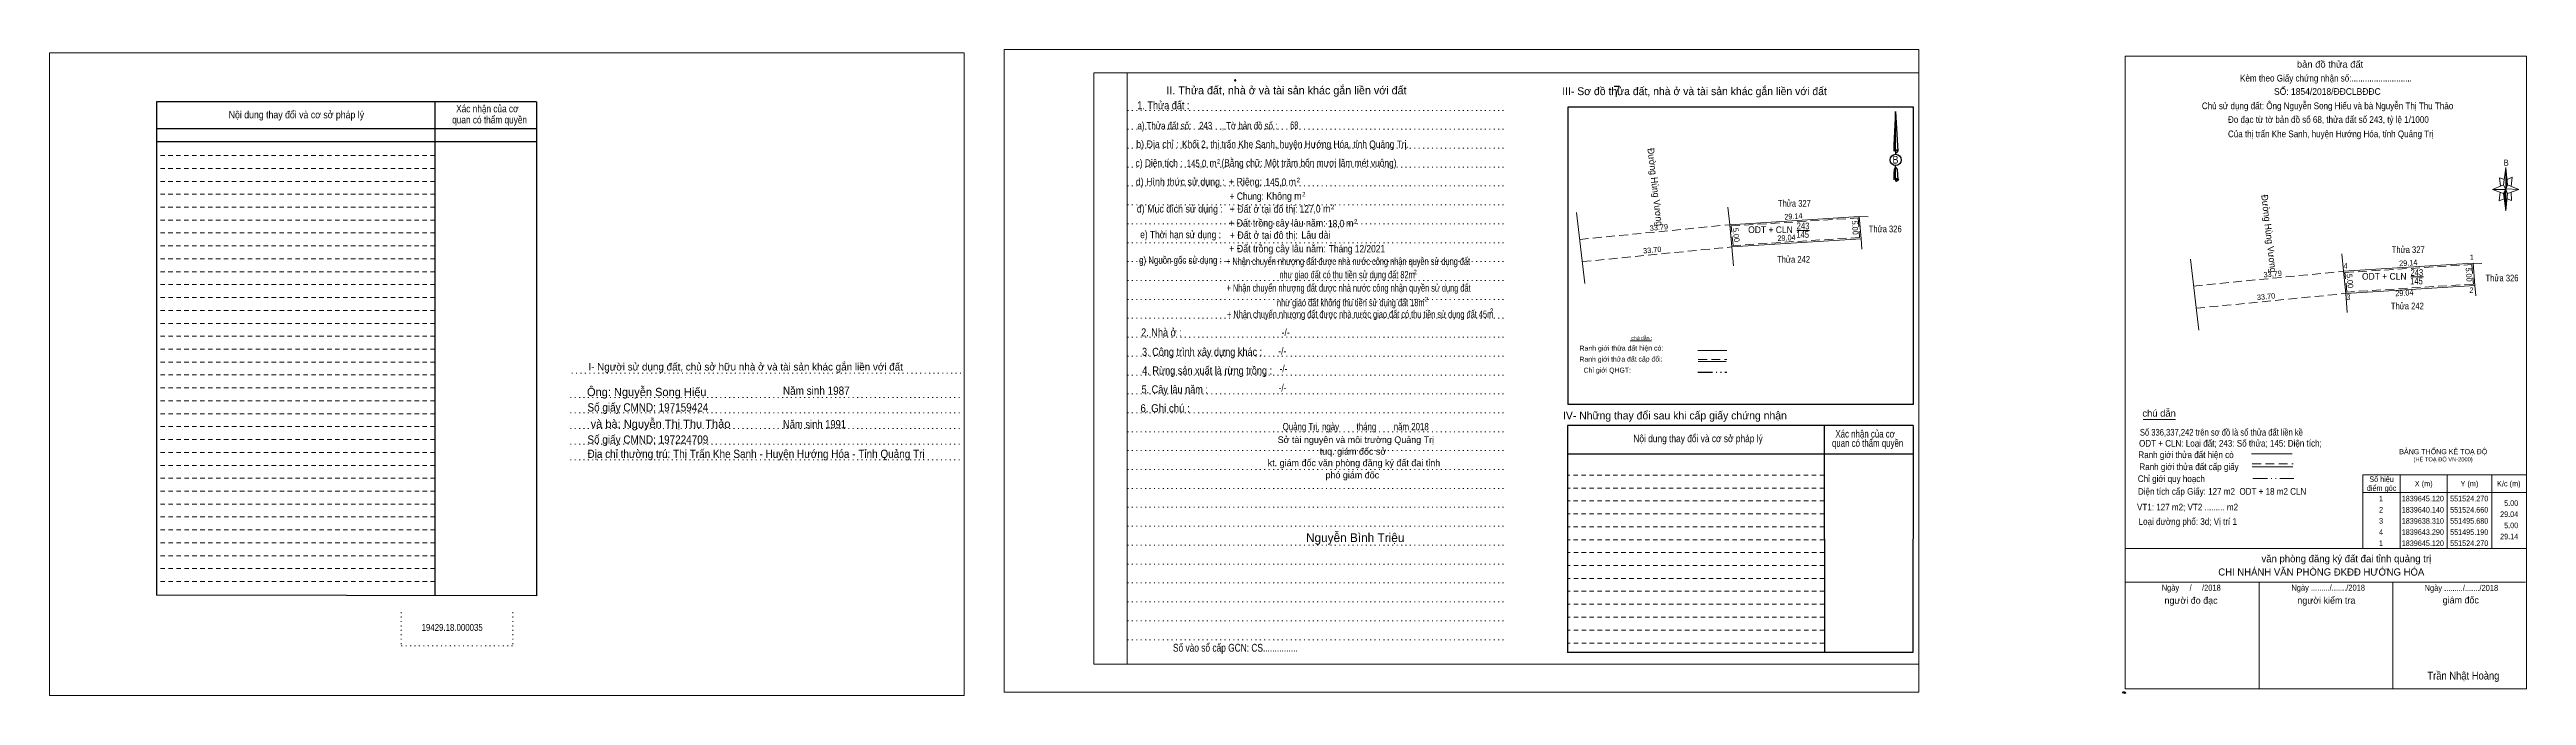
# Model space of a CAD drawing. Header units: metres. Extents: x 550981 to 552033, y 1839548 to 1839801.
# Drawn here: x 550981 to 551536, y 1839548 to 1839693 of the extents above; entities that cross this region are included whole.
import ezdxf
from ezdxf.enums import TextEntityAlignment as Align

# ---------------------------------------------------------------- set-up
doc = ezdxf.new("R2010")
doc.units = ezdxf.units.M
doc.header["$LTSCALE"] = 0.66
doc.header["$PDMODE"] = 32
doc.header["$PDSIZE"] = 0.33
for name, pattern in [('DASH_DOUBLE_DOT', [9.2, 5, -1.2, 0.3, -1.2, 0.3, -1.2]), ('DOTTED', [1.5, 0.3, -1.2]), ('MEDIUM_DASHED', [4.5, 3, -1.5]), ('SHORT_DASHED', [2.7, 1.5, -1.2])]:
    doc.linetypes.add(name, pattern=pattern)
for name, color, linetype, lineweight in [('1', 7, 'DOTTED', 13), ('10', 7, 'Continuous', 13), ('17', 7, 'Continuous', 13), ('18', 7, 'Continuous', 25), ('2', 7, 'SHORT_DASHED', 13), ('23', 7, 'Continuous', 13), ('28', 7, 'Continuous', 25), ('5', 7, 'Continuous', 13), ('55', 7, 'Continuous', 13), ('6', 7, 'Continuous', 13), ('61', 7, 'Continuous', 13), ('63', 7, 'Continuous', 13)]:
    doc.layers.add(name, color=color, linetype=linetype, lineweight=lineweight)

msp = doc.modelspace()

# ---------------------------------------------------------------- hatches: boundary and pattern name
at = {"layer": '5'}
for points in [[(551531.61, 1839666.54), (551532.01, 1839662.64), (551531.61, 1839661.64)], [(551531.61, 1839661.64), (551531.61, 1839656.84), (551531.11, 1839660.74)]]:
    msp.add_hatch(color=256, dxfattribs=at).paths.add_polyline_path(points)

# ---------------------------------------------------------------- linework, layer by layer
at = {"layer": '1', "linetype": 'Continuous'}
for p, q in [((551214.82, 1839687.76), (551399.92, 1839687.76)), ((551214.82, 1839687.76), (551214.82, 1839555.26)), ((551399.92, 1839687.76), (551399.92, 1839554.14)), ((551214.82, 1839555.26), (551399.92, 1839555.26))]:
    msp.add_line(p, q, dxfattribs=at)
at = {"layer": '1'}
for p, q in [((551222.32, 1839687.76), (551222.32, 1839555.26)), ((551222.32, 1839687.76), (551222.32, 1839555.26)), ((551222.4, 1839679.34), (551306.94, 1839679.34)), ((551222.4, 1839675.12), (551306.94, 1839675.12)), ((551222.4, 1839670.88), (551306.94, 1839670.88)), ((551222.4, 1839666.64), (551306.94, 1839666.64)), ((551222.4, 1839662.4), (551306.94, 1839662.4)), ((551222.4, 1839658.16), (551306.94, 1839658.16)), ((551222.4, 1839653.94), (551306.94, 1839653.94)), ((551222.4, 1839649.7), (551306.94, 1839649.7)), ((551222.4, 1839645.46), (551306.94, 1839645.46)), ((551222.4, 1839641.22), (551306.94, 1839641.22)), ((551222.4, 1839637), (551306.94, 1839637)), ((551222.4, 1839632.76), (551306.94, 1839632.76)), ((551222.4, 1839628.52), (551306.94, 1839628.52)), ((551222.4, 1839624.28), (551306.94, 1839624.28)), ((551097.7, 1839620.44), (551185.76, 1839620.44)), ((551222.4, 1839620.04), (551306.94, 1839620.04)), ((551097.4, 1839615.04), (551185.46, 1839615.04)), ((551222.4, 1839615.82), (551306.94, 1839615.82)), ((551097.4, 1839611.54), (551185.46, 1839611.54)), ((551097.4, 1839608.04), (551185.46, 1839608.04)), ((551222.4, 1839611.58), (551306.94, 1839611.58)), ((551222.4, 1839607.34), (551306.94, 1839607.34)), ((551097.4, 1839604.54), (551185.46, 1839604.54)), ((551097.4, 1839601.04), (551185.46, 1839601.04)), ((551222.4, 1839603.12), (551306.94, 1839603.12)), ((551222.4, 1839598.88), (551306.94, 1839598.88)), ((551222.4, 1839594.62), (551306.94, 1839594.62)), ((551222.4, 1839590.4), (551306.94, 1839590.4)), ((551222.4, 1839586.18), (551306.94, 1839586.18)), ((551222.4, 1839581.92), (551306.94, 1839581.92)), ((551222.4, 1839577.68), (551306.94, 1839577.68)), ((551222.4, 1839573.46), (551306.94, 1839573.46)), ((551222.4, 1839569.22), (551306.94, 1839569.22)), ((551059.48, 1839566.9), (551059.48, 1839559.4)), ((551084.46, 1839566.9), (551084.46, 1839559.4)), ((551222.4, 1839564.98), (551306.94, 1839564.98)), ((551059.48, 1839559.4), (551084.46, 1839559.4)), ((551222.4, 1839560.74), (551306.94, 1839560.74))]:
    msp.add_line(p, q, dxfattribs=at)
at = {"layer": '1', "linetype": 'Continuous'}
for points in [[(550980.56, 1839548.26), (551185.76, 1839548.26), (551185.76, 1839692.26), (550980.56, 1839692.26)], [(550980.56, 1839692.26), (551185.76, 1839692.26), (551185.76, 1839548.26), (550980.56, 1839548.26)], [(550980.56, 1839548.26), (551185.76, 1839548.26), (551185.76, 1839692.26), (550980.56, 1839692.26)], [(551194.72, 1839548.96), (551399.92, 1839548.96), (551399.92, 1839692.96), (551194.72, 1839692.96)], [(551222.32, 1839687.76), (551399.92, 1839687.76), (551399.92, 1839555.26), (551222.32, 1839555.26)]]:
    msp.add_lwpolyline(points, close=True, dxfattribs=at)
at = {"layer": '1', "linetype": 'MEDIUM_DASHED'}
msp.add_lwpolyline([(551523.99, 1839644.8), (551524.34, 1839640.42), (551495.95, 1839638.63), (551495.52, 1839643.01)], close=True, dxfattribs=at)
at = {"layer": '10'}
for p, q in [((551357.49, 1839653.73), (551357.11, 1839657.63)), ((551323.16, 1839656.43), (551325.01, 1839640.53)), ((551357.49, 1839653.73), (551357.98, 1839648.75)), ((551372.57, 1839652.46), (551375.42, 1839652.46)), ((551357.98, 1839648.75), (551386.96, 1839650.58)), ((551357.98, 1839648.75), (551358.31, 1839644.52))]:
    msp.add_line(p, q, dxfattribs=at)
at = {"layer": '10', "linetype": 'MEDIUM_DASHED'}
for p, q in [((551323.86, 1839650.42), (551357.49, 1839653.73)), ((551324.44, 1839645.45), (551357.98, 1839648.75))]:
    msp.add_line(p, q, dxfattribs=at)
at = {"layer": '10'}
for points in [[(551357.49, 1839653.73), (551386.57, 1839655.56), (551388.56, 1839655.49)], [(551387.15, 1839648.21), (551386.96, 1839650.58), (551386.57, 1839655.56)]]:
    msp.add_lwpolyline(points, dxfattribs=at)
at = {"layer": '10', "linetype": 'MEDIUM_DASHED'}
msp.add_lwpolyline([(551386.29, 1839655.24), (551386.64, 1839650.86), (551358.25, 1839649.07), (551357.82, 1839653.45)], close=True, dxfattribs=at)
at = {"layer": '17'}
msp.add_line((551450.28, 1839610.05), (551457.52, 1839610.05), dxfattribs=at)
at = {"layer": '18'}
for p, q in [((551394.72, 1839679.06), (551395.2, 1839670.2)), ((551394.72, 1839679.06), (551395.2, 1839670.2)), ((551394.72, 1839679.06), (551395.2, 1839670.2)), ((551394.34, 1839671.6), (551394.28, 1839670.22)), ((551394.72, 1839670.5), (551394.72, 1839670.16)), ((551394.72, 1839670.16), (551394.72, 1839669.9)), ((551394.72, 1839669.9), (551394.72, 1839669.56)), ((551394.72, 1839669.9), (551394.72, 1839669.56)), ((551394.72, 1839669.9), (551394.72, 1839669.56)), ((551395.2, 1839670.2), (551395.2, 1839670.22)), ((551394.72, 1839666.6), (551394.72, 1839667)), ((551394.72, 1839666.6), (551394.72, 1839667)), ((551394.72, 1839666.6), (551394.72, 1839667)), ((551394.72, 1839666.6), (551395.08, 1839666.1)), ((551394.72, 1839666.6), (551395.08, 1839666.1)), ((551394.72, 1839666.6), (551395.08, 1839666.1)), ((551394.72, 1839664.1), (551394.72, 1839663.76)), ((551394.72, 1839663.76), (551394.72, 1839663.5)), ((551395.08, 1839666.1), (551395.2, 1839663.8)), ((551395.08, 1839666.1), (551395.2, 1839663.8)), ((551395.08, 1839666.1), (551395.2, 1839663.8))]:
    msp.add_line(p, q, dxfattribs=at)
for points in [[(551394.72, 1839670.5), (551394.72, 1839679.06), (551394.34, 1839671.6)], [(551394.72, 1839664.1), (551394.72, 1839666.6), (551394.4, 1839666.1), (551394.34, 1839665.16), (551394.28, 1839663.8)]]:
    msp.add_lwpolyline(points, dxfattribs=at)
msp.add_ellipse((551394.7436, 1839668.2497), major_axis=(0, 1.258), ratio=0.983453, dxfattribs=at)
for centre, start_param, end_param in [((551394.744, 1839670.1882), 1.57079633, 3.07445202), ((551394.744, 1839670.1882), 0.06714063, 1.57079633), ((551394.744, 1839670.1882), 4.71238898, 6.28318531), ((551394.744, 1839663.7677), 2.49106941, 3.07427841), ((551394.744, 1839663.7677), 1.57079633, 2.49106941), ((551394.744, 1839663.7677), 0.06714063, 1.57079633), ((551394.744, 1839663.7677), 4.71238898, 6.28318531)]:
    msp.add_ellipse(centre, major_axis=(0.4535, 0), ratio=0.655448, start_param=start_param, end_param=end_param, dxfattribs=at)
msp.add_point((551395.2, 1839663.8), dxfattribs=at)
at = {"layer": '2', "linetype": 'Continuous', "lineweight": 25}
for p, q in [((551089.84, 1839681.22), (551004.56, 1839681.22)), ((551004.56, 1839681.22), (551004.56, 1839570.7)), ((551067, 1839681.22), (551067.02, 1839570.62)), ((551089.84, 1839675.18), (551004.68, 1839675.18)), ((551089.84, 1839672.3), (551004.68, 1839672.3))]:
    msp.add_line(p, q, dxfattribs=at)
at = {"layer": '2'}
for p, q in [((551067, 1839669.22), (551004.56, 1839669.22)), ((551067, 1839666.34), (551004.56, 1839666.34)), ((551067, 1839666.34), (551004.56, 1839666.34)), ((551067, 1839663.44), (551004.56, 1839663.44)), ((551067, 1839660.54), (551004.56, 1839660.54)), ((551067, 1839657.66), (551004.56, 1839657.66)), ((551067, 1839654.76), (551004.56, 1839654.76)), ((551067, 1839651.88), (551004.56, 1839651.88)), ((551067, 1839648.98), (551004.56, 1839648.98)), ((551067, 1839646.08), (551004.56, 1839646.08)), ((551067, 1839643.2), (551004.56, 1839643.2)), ((551067.02, 1839640.3), (551004.56, 1839640.3)), ((551067.02, 1839637.4), (551004.56, 1839637.4)), ((551067.02, 1839634.52), (551004.56, 1839634.52)), ((551067.02, 1839631.62), (551004.56, 1839631.62)), ((551067.02, 1839628.74), (551004.56, 1839628.74)), ((551067.02, 1839625.84), (551004.56, 1839625.84)), ((551067.02, 1839622.94), (551004.56, 1839622.94)), ((551067.02, 1839620.06), (551004.56, 1839620.06)), ((551067.02, 1839617.16), (551004.56, 1839617.16)), ((551067.02, 1839614.26), (551004.56, 1839614.26)), ((551067.02, 1839611.38), (551004.56, 1839611.38)), ((551067.02, 1839608.48), (551004.56, 1839608.48)), ((551067.02, 1839605.58), (551004.56, 1839605.58)), ((551067.02, 1839602.7), (551004.56, 1839602.7)), ((551067.02, 1839599.8), (551004.56, 1839599.8)), ((551067.04, 1839596.92), (551004.56, 1839596.92)), ((551067.04, 1839594.02), (551004.56, 1839594.02)), ((551067.04, 1839591.12), (551004.56, 1839591.12)), ((551378.7, 1839594.72), (551321.12, 1839594.72)), ((551378.7, 1839591.82), (551321.12, 1839591.82)), ((551067.04, 1839588.24), (551004.56, 1839588.24)), ((551067.04, 1839585.34), (551004.56, 1839585.34)), ((551378.7, 1839588.92), (551321.12, 1839588.92)), ((551378.7, 1839586.04), (551321.12, 1839586.04)), ((551067.04, 1839582.44), (551004.56, 1839582.44)), ((551067.04, 1839579.56), (551004.56, 1839579.56)), ((551378.7, 1839583.14), (551321.12, 1839583.14)), ((551378.72, 1839580.26), (551321.12, 1839580.26)), ((551067.04, 1839576.66), (551004.56, 1839576.66)), ((551067.04, 1839573.78), (551004.56, 1839573.78)), ((551378.72, 1839577.36), (551321.12, 1839577.36)), ((551378.72, 1839574.46), (551321.12, 1839574.46)), ((551378.72, 1839571.58), (551321.12, 1839571.58)), ((551378.72, 1839568.68), (551321.12, 1839568.68)), ((551378.72, 1839565.78), (551321.12, 1839565.78)), ((551378.74, 1839562.9), (551321.12, 1839562.9)), ((551378.74, 1839560), (551321.12, 1839560))]:
    msp.add_line(p, q, dxfattribs=at)
at = {"layer": '2', "linetype": 'Continuous', "lineweight": 25}
msp.add_lwpolyline([(551089.84, 1839681.22), (551089.78, 1839570.58), (551004.56, 1839570.7)], dxfattribs=at)
at = {"layer": '23'}
for p, q in [((551460.86, 1839645.99), (551462.71, 1839630.09)), ((551495.19, 1839643.29), (551494.81, 1839647.19)), ((551495.19, 1839643.29), (551495.68, 1839638.31))]:
    msp.add_line(p, q, dxfattribs=at)
at = {"layer": '23', "linetype": 'MEDIUM_DASHED'}
for p, q in [((551461.56, 1839639.98), (551495.19, 1839643.29)), ((551462.14, 1839635.01), (551495.68, 1839638.31))]:
    msp.add_line(p, q, dxfattribs=at)
at = {"layer": '23'}
msp.add_lwpolyline([(551524.85, 1839637.77), (551524.66, 1839640.14), (551524.27, 1839645.12)], dxfattribs=at)
at = {"layer": '28'}
for p, q in [((551398.72, 1839613.44), (551321.18, 1839613.44)), ((551378.7, 1839608.74), (551378.74, 1839557.86)), ((551398.64, 1839608.74), (551398.6, 1839557.86)), ((551398.62, 1839602.28), (551321.12, 1839602.28)), ((551398.6, 1839557.86), (551321.12, 1839557.86))]:
    msp.add_line(p, q, dxfattribs=at)
at = {"layer": '28', "linetype": 'SHORT_DASHED', "lineweight": 13}
msp.add_line((551378.68, 1839597.6), (551321.12, 1839597.6), dxfattribs=at)
at = {"layer": '28'}
for points in [[(551398.72, 1839613.44), (551398.72, 1839680.08), (551321.18, 1839680.08), (551321.18, 1839613.44)], [(551398.64, 1839608.74), (551321.12, 1839608.74), (551321.12, 1839557.86)]]:
    msp.add_lwpolyline(points, dxfattribs=at)
at = {"layer": '5'}
for p, q in [((551531.11, 1839662.64), (551531.61, 1839666.54)), ((551532.01, 1839662.64), (551534.51, 1839661.64)), ((551531.11, 1839660.74), (551528.61, 1839661.64)), ((551532.01, 1839660.74), (551531.61, 1839656.84)), ((551532.91, 1839659.14), (551531.91, 1839659.54)), ((551532.81, 1839661.04), (551532.91, 1839659.14)), ((551446.24, 1839581.2), (551536.24, 1839581.2)), ((551446.24, 1839573.6), (551536.04, 1839573.6)), ((551446.24, 1839573.6), (551536.04, 1839573.6)), ((551446.24, 1839573.6), (551536.04, 1839573.6)), ((551476.24, 1839549.7), (551476.24, 1839573.6)), ((551506.24, 1839549.7), (551506.24, 1839573.6))]:
    msp.add_line(p, q, dxfattribs=at)
for points in [[(551446.24, 1839691.5), (551536.24, 1839691.5), (551536.24, 1839549.7), (551446.24, 1839549.7)], [(551531.61, 1839661.64), (551528.61, 1839661.64), (551531.11, 1839662.64), (551532.01, 1839660.74), (551534.51, 1839661.64), (551531.61, 1839661.74)], [(551531.61, 1839666.54), (551532.01, 1839662.64), (551531.61, 1839661.64)], [(551531.61, 1839661.64), (551531.61, 1839656.84), (551531.11, 1839660.74)]]:
    msp.add_lwpolyline(points, close=True, dxfattribs=at)
for points in [[(551531.61, 1839661.64), (551531.11, 1839662.64), (551528.61, 1839661.64)], [(551531.31, 1839663.84), (551530.21, 1839664.24), (551530.41, 1839662.34)], [(551531.91, 1839663.84), (551533.01, 1839664.34), (551532.81, 1839662.34)], [(551530.31, 1839661.04), (551530.11, 1839659.04), (551531.21, 1839659.54)], [(551531.61, 1839661.64), (551532.01, 1839660.74), (551534.51, 1839661.64)], [(551536.24, 1839549.7), (551446.24, 1839549.7), (551446.24, 1839573.6)]]:
    msp.add_lwpolyline(points, dxfattribs=at)
for p in [(551246.54, 1839686.06), (551445.77, 1839548.93), (551446.17, 1839548.86)]:
    msp.add_point(p, dxfattribs=at)
at = {"layer": '55'}
for p, q in [((551335.16, 1839627.7), (551339.92, 1839627.68)), ((551350.38, 1839625.54), (551356.88, 1839625.54)), ((551350.44, 1839623.06), (551356.68, 1839623.06)), ((551350.44, 1839623.06), (551356.68, 1839623.06))]:
    msp.add_line(p, q, dxfattribs=at)
at = {"layer": '55', "linetype": 'MEDIUM_DASHED'}
msp.add_line((551350.42, 1839623.5), (551356.82, 1839623.5), dxfattribs=at)
at = {"layer": '55', "linetype": 'DASH_DOUBLE_DOT', "lineweight": 25}
msp.add_line((551350.34, 1839620.68), (551356.84, 1839620.68), dxfattribs=at)
at = {"layer": '6'}
for p, q in [((551474.57, 1839602.42), (551483.71, 1839602.42)), ((551474.71, 1839599.49), (551483.85, 1839599.49))]:
    msp.add_line(p, q, dxfattribs=at)
at = {"layer": '6', "linetype": 'MEDIUM_DASHED'}
msp.add_line((551474.71, 1839600.11), (551483.91, 1839600.11), dxfattribs=at)
at = {"layer": '61'}
for q in [(551524.66, 1839640.14), (551496.01, 1839634.08)]:
    msp.add_line((551495.68, 1839638.31), q, dxfattribs=at)
msp.add_lwpolyline([(551495.19, 1839643.29), (551524.27, 1839645.12), (551526.26, 1839645.05)], dxfattribs=at)
at = {"layer": '63'}
for p, q in [((551510.27, 1839642.02), (551513.12, 1839642.02)), ((551507.94, 1839597.7), (551507.94, 1839581.2)), ((551518.44, 1839597.7), (551518.44, 1839581.2)), ((551528.44, 1839597.7), (551528.44, 1839581.2)), ((551499.54, 1839593.7), (551536.24, 1839593.7))]:
    msp.add_line(p, q, dxfattribs=at)
at = {"layer": '63', "linetype": 'DASH_DOUBLE_DOT'}
msp.add_line((551474.84, 1839596.86), (551484.04, 1839596.86), dxfattribs=at)
at = {"layer": '63'}
msp.add_lwpolyline([(551499.54, 1839597.7), (551536.24, 1839597.7), (551536.24, 1839581.2), (551499.54, 1839581.2)], close=True, dxfattribs=at)

# ---------------------------------------------------------------- texts
at = {"layer": '1', "width": 0.85}
for s, p in [('145', (551511.565, 1839640.36)), ('243', (551511.645, 1839642.26))]:
    msp.add_text(s, height=1.5, dxfattribs=at).set_placement(p, align=Align.CENTER)
at = {"layer": '1'}
for s, height, width, p in [('BẢNG THỐNG KÊ TOẠ ĐỘ ', 1.15, 0.95, (551507.7, 1839602.31)), ('(HỆ TOẠ ĐỘ VN-2000)', 0.93, 0.9, (551510.9, 1839600.69))]:
    msp.add_text(s, height=height, dxfattribs=dict(at, width=width)).set_placement(p)
for s, p in [('văn phòng đăng ký đất đai tỉnh quảng trị', (551514.86, 1839578.1)), ('CHI NHÁNH VĂN PHÒNG ĐKĐĐ HƯỚNG HÓA', (551513.32, 1839575.11))]:
    msp.add_text(s, height=1.6, dxfattribs=at).set_placement(p, align=Align.RIGHT)
at = {"layer": '10'}
for s, height, rotation, width, p in [('Đường Hùng Vương', 1.5, 276.637, 0.95, (551340.053, 1839662.0917)), ('33.79', 1.2, 5.621, 0.9, (551341.6612, 1839652.5353)), ('5.00', 1.25, 275.619, 0.9, (551358.3335, 1839651.3712)), ('29.04', 1.25, 3.613, 0.9, (551370.2806, 1839650.1669)), ('29.14', 1.25, 3.601, 0.9, (551371.8308, 1839654.9865)), ('5.00', 1.25, 274.478, 0.9, (551385.0036, 1839653.0088)), ('33.70', 1.2, 5.619, 0.9, (551340.1762, 1839647.4667))]:
    msp.add_text(s, height=height, rotation=rotation, dxfattribs=dict(at, width=width)).set_placement(p, align=Align.CENTER)
for s, width, p in [('Thửa 327', 0.85, (551372.005, 1839657.76)), ('ODT + CLN', 0.95, (551366.64, 1839651.85)), ('145', 0.85, (551373.865, 1839650.8)), ('243', 0.85, (551373.945, 1839652.7)), ('Thửa 326', 0.85, (551392.375, 1839652.03)), ('Thửa 242', 0.85, (551371.815, 1839645.2))]:
    msp.add_text(s, height=1.5, dxfattribs=dict(at, width=width)).set_placement(p, align=Align.CENTER)
at = {"layer": '18'}
for s, height, p in [('II. Thửa đất, nhà ở và tài sản khác gắn liền với đất', 1.8, (551258.06, 1839682.94)), ('Sở tài nguyên và môi trường Quảng Trị', 1.5, (551273.63, 1839604.8)), ('kt. giám đốc văn phòng đăng ký đất đai tỉnh', 1.5, (551273.195, 1839599.62)), ('tuq. giám đốc sở', 1.5, (551272.98, 1839602.18)), ('phó giám đốc', 1.5, (551272.825, 1839596.9)), ('Nguyễn Bình Triệu', 1.98, (551273.475, 1839582.62))]:
    msp.add_text(s, height=height, dxfattribs=at).set_placement(p, align=Align.CENTER)
for s, height, width, p in [('1. Thửa đất :', 1.8, 0.85, (551230.445, 1839679.58)), ('a) Thửa đất số:              , Tờ bản đồ số : ', 1.65, 0.8, (551240.56, 1839675.08)), ('243', 1.65, 0.8, (551239.925, 1839675.12)), ('68', 1.65, 0.75, (551259.795, 1839675.2)), ('c) Diện tích :                                                   ', 1.65, 0.85, (551242.755, 1839666.72)), ('b) Địa chỉ : ', 1.65, 0.9, (551229.37, 1839670.96)), (' Khối 2, thị trấn Khe Sanh, huyện Hướng Hóa, tỉnh Quảng Trị.', 1.65, 0.85, (551259.8, 1839670.94)), ('145,0', 1.65, 0.8, (551237.875, 1839666.62)), (' m', 1.65, 0.85, (551241.315, 1839666.7)), ('2', 1, 0.75, (551242.825, 1839667.42)), ('(Bằng chữ: Một trăm bốn mươi lăm mét vuông)', 1.65, 0.85, (551263.1, 1839666.75)), ('B', 1.728, 0.85, (551394.685, 1839667.42)), ('d) Hình thức sử dụng :', 1.65, 0.9, (551234.255, 1839662.52)), ('+ Riêng: ', 1.65, 0.9, (551249.135, 1839662.54)), ('145,0', 1.65, 0.85, (551255.675, 1839662.44)), (' m', 1.65, 0.9, (551259.095, 1839662.51)), ('2', 1, 0.8, (551260.71, 1839663.23)), ('đ) Mục đích sử dụng :', 1.65, 0.9, (551234.135, 1839656.46)), ('+ Đất ở tại đô thị:', 1.65, 0.9, (551252.925, 1839656.41)), ('       + Chung:', 1.65, 0.85, (551247.32, 1839659.3)), ('Không', 1.65, 0.9, (551256.4, 1839659.32)), (' m', 1.65, 0.9, (551260.345, 1839659.34)), ('127,0', 1.65, 0.85, (551263.355, 1839656.45)), ('2', 1, 0.8, (551261.94, 1839660.06)), (' m', 1.65, 0.9, (551266.805, 1839656.5)), ('2', 1, 0.8, (551268.42, 1839657.2)), ('e) Thời hạn sử dụng :', 1.65, 0.85, (551234.305, 1839650.7)), ('+ Đất trồng cây lâu năm:', 1.65, 0.9, (551256.005, 1839653.28)), ('+ Đất ở tại đô thị:', 1.65, 0.9, (551252.965, 1839650.56)), ('Lâu dài', 1.65, 0.9, (551264.66, 1839650.62)), ('18,0', 1.65, 0.85, (551269.205, 1839653.16)), (' m', 1.65, 0.9, (551271.985, 1839653.25)), ('2', 1, 0.8, (551273.6, 1839653.97)), ('g) Nguồn gốc sử dụng :', 1.65, 0.8, (551234.27, 1839644.97)), ('+ Nhận chuyển nhượng đất được nhà nước công nhận quyền sử dụng đất ', 1.65, 0.75, (551272.11, 1839644.69)), ('+ Đất trồng cây lâu năm:', 1.65, 0.9, (551256.055, 1839647.55)), ('Tháng 12/2021', 1.65, 0.85, (551273.865, 1839647.52)), ('+ Nhận chuyển nhượng đất được nhà nước công nhận quyền sử dụng đất ', 1.65, 0.75, (551272.22, 1839638.74)), ('như giao đất có thu tiền sử dụng đất 82m ', 1.65, 0.75, (551271.875, 1839641.7)), ('2', 1, 0.8, (551286.93, 1839642.62)), ('+ Nhận chuyển nhượng đất được nhà nước giao đất có thu tiền sử dụng đất 45m ', 1.65, 0.75, (551274.81, 1839632.84)), ('như giao đất không thu tiền sử dụng đất 18m ', 1.65, 0.75, (551272.71, 1839635.46)), ('2', 1, 0.8, (551289.45, 1839636.55)), ('2', 1, 0.8, (551304.1, 1839633.96)), ('2. Nhà ở :', 1.8, 0.85, (551229.995, 1839628.7)), ('3. Công trình xây dựng khác :', 1.8, 0.85, (551239.13, 1839624.34)), ('5. Cây lâu năm :', 1.8, 0.85, (551232.99, 1839615.94)), ('4. Rừng sản xuất là rừng trồng :', 1.8, 0.85, (551240.265, 1839620.16)), ('6. Ghi chú :', 1.8, 0.9, (551230.835, 1839611.7)), ('Quảng Trị, ngày        tháng        năm 2018', 1.65, 0.8, (551273.585, 1839607.66)), ('19429.18.000035', 1.55, 0.85, (551070.885, 1839562.72)), ('Số vào sổ cấp GCN: CS...............', 1.75, 0.8, (551246.59, 1839558.06))]:
    msp.add_text(s, height=height, dxfattribs=dict(at, width=width)).set_placement(p, align=Align.CENTER)
at = {"layer": '2'}
for s, width, p in [('Nội dung thay đổi và cơ sở pháp lý', 0.9, (551035.94, 1839677.56)), ('Nội dung thay đổi và cơ sở pháp lý', 0.9, (551035.94, 1839677.56)), ('Xác nhận của cơ', 0.85, (551078.775, 1839678.92)), ('Xác nhận của cơ', 0.85, (551078.775, 1839678.92)), (' quan có thẩm quyền', 0.85, (551079.03, 1839676.42)), (' quan có thẩm quyền', 0.85, (551079.03, 1839676.42))]:
    msp.add_text(s, height=1.63, dxfattribs=dict(at, width=width)).set_placement(p, align=Align.CENTER)
at = {"layer": '28'}
for s, height, p in [('III- Sơ đồ thửa đất, nhà ở và tài sản khác gắn liền với đất', 1.75, (551349.605, 1839682.76)), ('I- Người sử dụng đất, chủ sở hữu nhà ở và tài sản khác gắn liền với đất', 1.653, (551136.73, 1839621.06)), ('Ông: Nguyễn Song Hiếu', 1.85, (551114.55, 1839615.32)), ('IV- Những thay đổi sau khi cấp giấy chứng nhận', 1.75, (551345.205, 1839610.1)), ('và bà: Nguyễn Thị Thu Thảo', 1.85, (551117.635, 1839608.19))]:
    msp.add_text(s, height=height, dxfattribs=at).set_placement(p, align=Align.CENTER)
for s, height, width, p in [('-/-', 1.65, 0.85, (551257.875, 1839628.8)), ('-/-', 1.65, 0.85, (551257.135, 1839624.6)), ('Năm sinh 1987', 1.85, 0.9, (551152.58, 1839615.62)), ('-/-', 1.65, 0.85, (551257.175, 1839616.34)), ('-/-', 1.65, 0.85, (551257.395, 1839620.66)), ('Số giấy CMND: 197159424', 1.85, 0.9, (551114.795, 1839611.87)), ('Số giấy CMND: 197224709', 1.85, 0.9, (551114.79, 1839604.67)), ('Năm sinh 1991', 1.85, 0.85, (551152.17, 1839608.09)), ('Nội dung thay đổi và cơ sở pháp lý', 1.65, 0.85, (551350.39, 1839605)), ('Xác nhận của cơ', 1.65, 0.8, (551387.88, 1839606.04)), ('Địa chỉ thường trú: Thị Trấn Khe Sanh - Huyện Hướng Hóa - Tỉnh Quảng Trị', 1.855, 0.9, (551139.065, 1839601.46)), (' quan có thẩm quyền', 1.65, 0.8, (551388.185, 1839603.96))]:
    msp.add_text(s, height=height, dxfattribs=dict(at, width=width)).set_placement(p, align=Align.CENTER)
at = {"layer": '5'}
for s, height, width, p in [('bản đồ thửa đất', 1.5, 1.05, (551492.18, 1839688.92)), ('Kèm theo Giấy chứng nhận số:...........................', 1.5, 0.9, (551491.26, 1839685.81)), ('SỐ: 1854/2018/ĐĐCLBĐĐC', 1.5, 0.95, (551491.575, 1839682.82)), ('Chủ sử dụng đất: Ông Nguyễn Song Hiếu và bà Nguyễn Thị Thu Thảo', 1.5, 0.9, (551491.62, 1839679.61)), ('Đo đạc từ tờ bản đồ số 68, thửa đất số 243, tỷ lệ 1/1000 ', 1.5, 0.9, (551492.06, 1839676.54)), ('Của thị trấn Khe Sanh, huyện Hướng Hóa, tỉnh Quảng Trị', 1.5, 0.9, (551492.35, 1839673.33)), ('B', 1.378, 0.8, (551531.69, 1839666.94)), ('Ngày     /     /2018', 1.35, 0.9, (551461.035, 1839571.71)), ('Ngày ........./......./2018', 1.35, 0.9, (551491.76, 1839571.72)), ('Ngày ........./......./2018', 1.35, 0.9, (551521.64, 1839571.67)), ('Trần Nhật Hoàng', 1.75, 0.9, (551522.09, 1839551.82))]:
    msp.add_text(s, height=height, dxfattribs=dict(at, width=width)).set_placement(p, align=Align.CENTER)
for s, p in [('người đo đạc', (551460.995, 1839568.79)), ('người kiểm tra', (551491.345, 1839568.81)), ('giám đốc', (551521.505, 1839568.87))]:
    msp.add_text(s, height=1.5, dxfattribs=at).set_placement(p, align=Align.CENTER)
at = {"layer": '55'}
msp.add_text('chú dẫn :', height=0.8323, rotation=359.976, dxfattribs=at).set_placement((551337.7748, 1839627.9188), align=Align.CENTER)
at = {"layer": '55', "width": 0.9}
for s, height, p in [('Ranh giới thửa đất cấp đổi:', 1.12, (551333.1088, 1839623.0474)), ('Ranh giới thửa đất hiện có:', 1.13, (551333.2038, 1839625.4976)), ('Chỉ giới QHGT:', 1.125, (551330.0338, 1839620.5704))]:
    msp.add_text(s, height=height, rotation=0.127, dxfattribs=at).set_placement(p, align=Align.CENTER)
at = {"layer": '6'}
for s, width, p in [('chú dẫn', 1.05, (551450.08, 1839610.73)), ('Số 336,337,242 trên sơ đồ là số thửa đất liền kề', 0.85, (551449.51, 1839606.47)), ('Ranh giới thửa đất hiện có ', 0.9, (551449.18, 1839601.43)), ('ODT + CLN: Loại đất; 243: Số thửa; 145: Diện tích;', 0.9, (551449.33, 1839604)), ('Chỉ giới quy hoạch', 0.9, (551449.05, 1839596.06)), ('Ranh giới thửa đất cấp giấy', 0.9, (551449.41, 1839598.74)), ('VT1: 127 m2; VT2 ......... m2', 0.9, (551448.87, 1839589.69)), ('Diện tích cấp Giấy: 127 m2  ODT + 18 m2 CLN', 0.9, (551449.07, 1839593.22)), ('Loại đường phố: 3d; Vị trí 1', 0.9, (551449.23, 1839586.47))]:
    msp.add_text(s, height=1.5, dxfattribs=dict(at, width=width)).set_placement(p)
at = {"layer": '63'}
for s, height, width, p in [(' 7', 2.5, 0.8, (551331.795, 1839682.36)), ('Thửa 327', 1.5, 0.85, (551509.705, 1839647.38)), ('ODT + CLN', 1.5, 0.95, (551504.34, 1839641.41)), ('Thửa 326', 1.5, 0.85, (551530.755, 1839641.03)), ('Thửa 242', 1.5, 0.85, (551509.515, 1839634.76)), ('điểm góc', 1.25, 0.9, (551503.74, 1839594.08)), ('Số hiệu', 1.25, 0.85, (551503.74, 1839596.08)), ('X (m)', 1.25, 0.95, (551513.19, 1839595.08)), ('Y (m)', 1.25, 0.95, (551523.445, 1839595.08)), ('K/c (m)', 1.25, 0.95, (551532.285, 1839595.08)), (' 2', 1.25, 0.85, (551503.395, 1839589.23)), (' 1', 1.25, 0.75, (551503.39, 1839591.73)), ('1839645.120', 1.25, 0.85, (551512.99, 1839591.73)), ('1839640.140', 1.25, 0.85, (551512.99, 1839589.23)), ('551524.270', 1.25, 0.85, (551523.39, 1839591.73)), ('551524.660', 1.25, 0.85, (551523.39, 1839589.23)), (' 4', 1.25, 0.85, (551503.39, 1839584.23)), (' 3', 1.25, 0.8, (551503.385, 1839586.73)), ('1839638.310', 1.25, 0.85, (551512.99, 1839586.73)), ('1839643.290', 1.25, 0.85, (551512.99, 1839584.23)), ('551495.680', 1.25, 0.85, (551523.39, 1839586.73)), ('551495.190', 1.25, 0.85, (551523.39, 1839584.23)), (' 1', 1.25, 0.75, (551503.39, 1839581.73)), ('1839645.120', 1.25, 0.85, (551512.99, 1839581.73)), ('551524.270', 1.25, 0.85, (551523.39, 1839581.73))]:
    msp.add_text(s, height=height, dxfattribs=dict(at, width=width)).set_placement(p, align=Align.CENTER)
for s, height, rotation, width, p in [('Đường Hùng Vương', 1.5, 276.637, 0.95, (551477.7529, 1839651.6517)), ('29.14', 1.25, 3.601, 0.9, (551509.7607, 1839644.5465)), ('33.79', 1.2, 5.621, 0.9, (551479.3662, 1839642.0958)), ('5.00', 1.25, 275.619, 0.9, (551496.0335, 1839641.0512)), ('5.00', 1.25, 274.478, 0.9, (551522.7036, 1839642.5088)), ('33.70', 1.2, 5.619, 0.9, (551477.8762, 1839637.0267)), ('29.04', 1.25, 3.613, 0.9, (551508.8806, 1839637.8169))]:
    msp.add_text(s, height=height, rotation=rotation, dxfattribs=dict(at, width=width)).set_placement(p, align=Align.CENTER)
for s, width, p in [(' 1', 0.75, (551524.4, 1839645.79)), (' 4', 0.85, (551496.08, 1839643.86)), (' 3', 0.8, (551496.75, 1839636.86)), (' 2', 0.85, (551524.35, 1839638.45)), ('5.00', 0.85, (551534.39, 1839590.73)), ('29.04', 0.85, (551534.39, 1839588.23)), ('29.14', 0.85, (551534.39, 1839583.23)), ('5.00', 0.85, (551534.39, 1839585.73))]:
    msp.add_text(s, height=1.25, dxfattribs=dict(at, width=width)).set_placement(p, align=Align.RIGHT)

doc.saveas('drawing.dxf')
